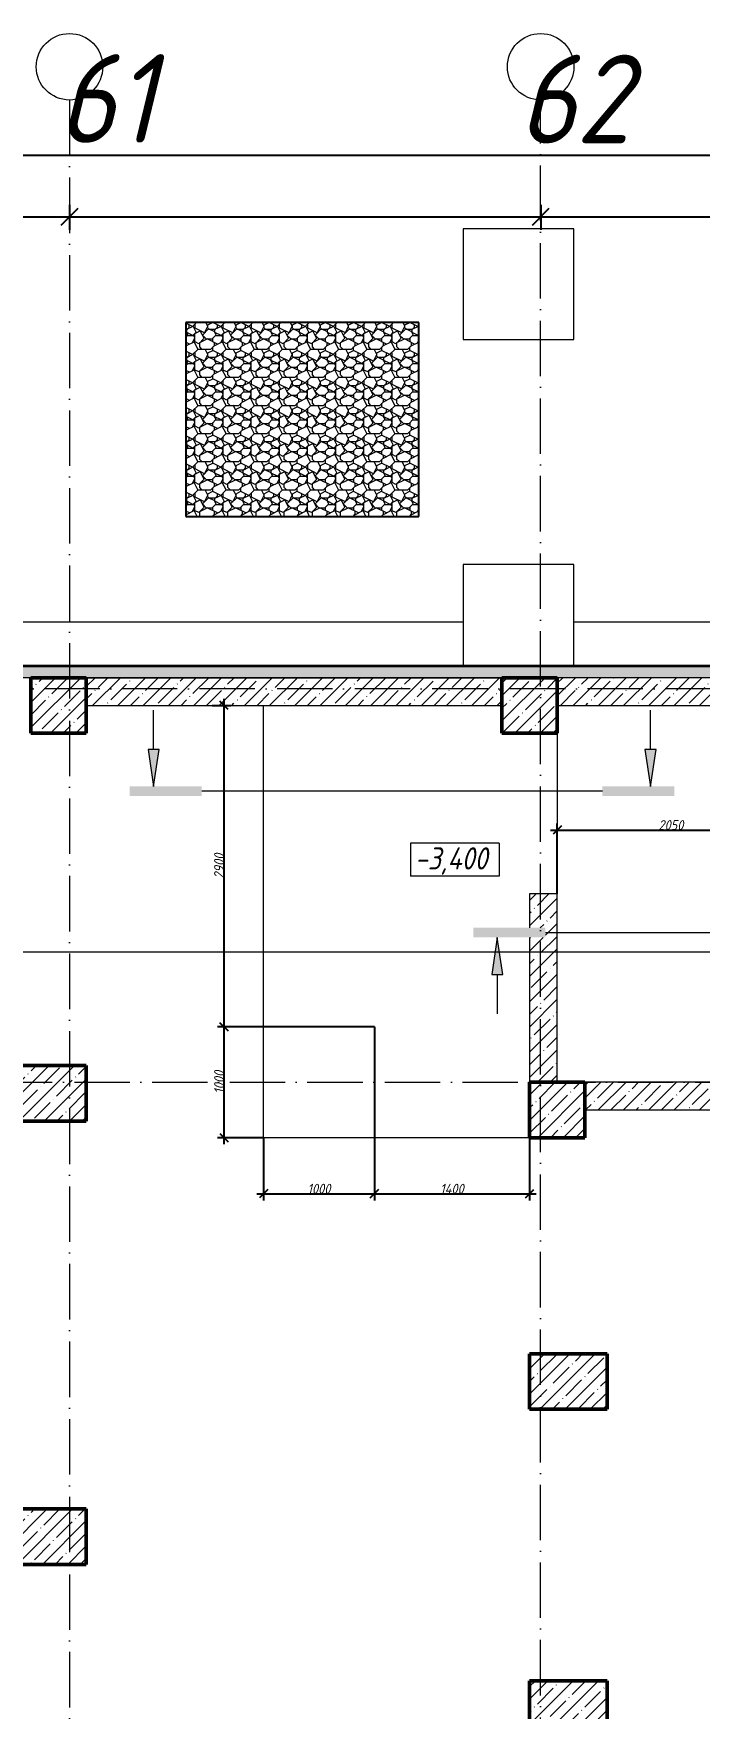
# Model space of a CAD drawing. Header units: millimetres. Extents: x -356862 to 418287, y 0 to 839748.
# Drawn here: x -261976 to -255968, y 535397 to 550509 of the extents above; entities that cross this region are included whole.
import ezdxf

# ---------------------------------------------------------------- set-up
doc = ezdxf.new("R2010")
doc.units = ezdxf.units.MM
doc.linetypes.add('50_200_ШТРИХ_1Т_ш5_п1_п1_', pattern=[700, 500, -100, 0, -100])
for name, color, linetype, lineweight in [('A-____-____-DIMS', 7, 'Continuous', 9), ('A-____-NOTE-TEXT', 7, 'Continuous', 9), ('A-____-NOTE-TEXT-1', 7, 'Continuous', 5), ('A-DETL-GENF-OTLN-2', 7, 'Continuous', 5), ('A-FLOR-____-MCUT', 7, 'Continuous', 25), ('A-FLOR-____-OTLN', 7, 'Continuous', 9), ('A-FLOR-____-PATT-1', 7, 'Continuous', 9), ('A-WALL-____-MCUT', 7, 'Continuous', 13), ('A-WALL-____-MCUT-1', 7, 'Continuous', 9), ('A-WALL-____-MCUT-3', 7, 'Continuous', 9), ('A-WALL-____-PATT-1', 7, 'Continuous', 9), ('A-WALL-FNSH-MCUT-1', 7, 'Continuous', 9), ('G-____-____-DIMS', 7, 'Continuous', 9), ('S-COLS-____-MCUT', 7, 'Continuous', 50), ('S-COLS-____-OTLN', 7, 'Continuous', 9), ('S-GRID-____-IDEN', 7, 'Continuous', 9), ('S-GRID-____-OTLN-1', 7, '50_200_ШТРИХ_1Т_ш5_п1_п1_', 9)]:
    doc.layers.add(name, color=color, linetype=linetype, lineweight=lineweight)
doc.layers.add('A-DETL-GENF-OTLN-3', color=9, linetype='Continuous', lineweight=9, true_color=0x808080)
doc.layers.add('G-____-____-SYMB-1', color=9, linetype='Continuous', lineweight=9, true_color=0x808080)
doc.styles.add('ISOCPEUR_I', font='isocpeui.ttf', dxfattribs={"width": 0.9, "height": 2.5})
doc.styles.add('ISOCPEUR_I_2', font='isocpeui.ttf', dxfattribs={"width": 0.85, "height": 2.3})
doc.styles.add('ISOCPEUR_I_7', font='isocpeui.ttf', dxfattribs={"width": 0.9, "height": 90})
doc.styles.add('ISOCPEUR_I_9', font='isocpeui.ttf', dxfattribs={"width": 0.9, "height": 250})
doc.dimstyles.new('ISO-1_8_0_9К_СРЕДНИЙ_Кладочные', dxfattribs={"dimscale": 304.8, "dimtxt": 89.638306, "dimasz": 0.246063, "dimexe": 0.19685, "dimexo": 0, "dimgap": 0, "dimtad": 1, "dimdec": 3, "dimrnd": 0.001, "dimdsep": 46, "dimtxsty": 'ISOCPEUR_I_7', "dimblk1": 'OBLIQUE', "dimblk2": 'OBLIQUE', "dimsah": 1, "dimcen": 0.09, "dimdle": 0.19685, "dimazin": 0, "dimtfac": 1, "dimtdec": 4, "dimtix": 1, "dimtmove": 2, "dimatfit": 3, "dimfxl": 1, "dimtvp": 1, "dimtolj": 1, "dimtzin": 0, "dimarcsym": 2})
doc.dimstyles.new('ISO-2_5_0_9К_БОЛЬШОЙ_ОСИ', dxfattribs={"dimscale": 304.8, "dimtxt": 248.995294, "dimasz": 0.492126, "dimexe": 0.393701, "dimexo": 0, "dimgap": 0, "dimtad": 1, "dimdec": 0, "dimzin": 0, "dimdsep": 46, "dimtxsty": 'ISOCPEUR_I', "dimblk1": 'OBLIQUE', "dimblk2": 'OBLIQUE', "dimsah": 1, "dimcen": 0.09, "dimdle": 0.393701, "dimazin": 0, "dimtfac": 1, "dimtdec": 4, "dimtix": 1, "dimtmove": 0, "dimatfit": 3, "dimfxl": 1, "dimtvp": 1, "dimtolj": 1, "dimtzin": 0, "dimarcsym": 2})
doc.dimstyles.new('ISO-2_5_0_9К_БОЛЬШОЙ_ОСИ_2', dxfattribs={"dimscale": 304.8, "dimtxt": 248.995294, "dimasz": 0.492126, "dimexe": 0.393701, "dimexo": 0, "dimgap": 0, "dimtad": 1, "dimdec": 0, "dimzin": 0, "dimdsep": 46, "dimtxsty": 'ISOCPEUR_I_9', "dimblk1": 'OBLIQUE', "dimblk2": 'OBLIQUE', "dimsah": 1, "dimcen": 0.09, "dimdle": 0.393701, "dimazin": 0, "dimtfac": 1, "dimtdec": 4, "dimtix": 1, "dimtmove": 2, "dimatfit": 3, "dimfxl": 1, "dimtvp": 1, "dimtolj": 1, "dimtzin": 0, "dimarcsym": 2})
pattern_1 = [(45, (-350751.34, 459015.94), (-114.04925, 114.04925), []), (45, (-350637.3, 459015.94), (-114.04925, 114.04925), [201.612, -40.322, 3.353, -36.97])]

# ---------------------------------------------------------------- blocks, each defined once
blk = doc.blocks.new('BSC_Колонна _Прямоугольная - 500х500-V32-АР1_Кладочный план подвала в осях 1-64_Ю-ЯЯ')
at = {"layer": 'S-COLS-____-OTLN'}
h = blk.add_hatch(dxfattribs=at)
h.set_pattern_fill('FP_39', color=256, style=0, pattern_type=2)
h.set_pattern_definition([(45, (-89000, -85431.04), (-114.04925, 114.04925), []), (45, (-88885.95, -85431.04), (-114.04925, 114.04925), [201.613, -40.323, 3.353, -36.97])])
h.paths.add_polyline_path([(-250, -250), (250, -250), (250, 250), (-250, 250)], flags=0)
at = {"layer": 'S-COLS-____-MCUT'}
for p, q in [((250, 250), (-250, 250)), ((-250, 250), (-250, -250)), ((250, -250), (250, 250)), ((-250, -250), (250, -250))]:
    blk.add_line(p, q, dxfattribs=at)
blk = doc.blocks.new('BSC_Колонна _Прямоугольная - 500х700-V111-АР1_Кладочный план подвала в осях 1-64_Ю-ЯЯ')
at = {"layer": 'S-COLS-____-OTLN'}
h = blk.add_hatch(dxfattribs=at)
h.set_pattern_fill('FP_127', color=256, style=0, pattern_type=2)
h.set_pattern_definition([(315, (-79331.04, 93600), (114.04925, 114.04925), []), (315, (-79331.04, 93485.95), (114.04925, 114.04925), [201.613, -40.323, 3.353, -36.97])])
h.paths.add_polyline_path([(-250, 350), (-250, -350), (250, -350), (250, 350)], flags=0)
at = {"layer": 'S-COLS-____-MCUT'}
for p, q in [((250, 350), (-250, 350)), ((-250, 350), (-250, -350)), ((250, -350), (250, 350)), ((-250, -350), (250, -350))]:
    blk.add_line(p, q, dxfattribs=at)
blk = doc.blocks.new('BSC_Колонна _Прямоугольная - 500х500-V113-АР1_Кладочный план подвала в осях 1-64_Ю-ЯЯ')
at = {"layer": 'S-COLS-____-OTLN'}
h = blk.add_hatch(dxfattribs=at)
h.set_pattern_fill('FP_129', color=256, style=0, pattern_type=2)
h.set_pattern_definition([(135, (85431.04, -93250), (-114.04925, -114.04925), []), (135, (85431.04, -93135.95), (-114.04925, -114.04925), [201.613, -40.323, 3.353, -36.97])])
h.paths.add_polyline_path([(250, 250), (-250, 250), (-250, -250), (250, -250)], flags=0)
at = {"layer": 'S-COLS-____-MCUT'}
for p, q in [((250, 250), (-250, 250)), ((-250, 250), (-250, -250)), ((250, -250), (250, 250)), ((-250, -250), (250, -250))]:
    blk.add_line(p, q, dxfattribs=at)
blk = doc.blocks.new('BSC_Колонна _Прямоугольная - 500х700-V150-АР1_Кладочный план подвала в осях 1-64_Ю-ЯЯ')
at = {"layer": 'S-COLS-____-OTLN'}
h = blk.add_hatch(dxfattribs=at)
h.set_pattern_fill('FP_167', color=256, style=0, pattern_type=2)
h.set_pattern_definition([(315, (-77931.04, 88900), (114.04925, 114.04925), []), (315, (-77931.04, 88785.95), (114.04925, 114.04925), [201.613, -40.323, 3.353, -36.97])])
h.paths.add_polyline_path([(-250, 350), (-250, -350), (250, -350), (250, 350)], flags=0)
at = {"layer": 'S-COLS-____-MCUT'}
for p, q in [((250, 350), (-250, 350)), ((-250, 350), (-250, -350)), ((250, -350), (250, 350)), ((-250, -350), (250, -350))]:
    blk.add_line(p, q, dxfattribs=at)
blk = doc.blocks.new('BSC_Колонна _Прямоугольная - 500х700-V153-АР1_Кладочный план подвала в осях 1-64_Ю-ЯЯ')
at = {"layer": 'S-COLS-____-OTLN'}
h = blk.add_hatch(dxfattribs=at)
h.set_pattern_fill('FP_170', color=256, style=0, pattern_type=2)
h.set_pattern_definition([(315, (-81931.04, 88900), (114.04925, 114.04925), []), (315, (-81931.04, 88785.95), (114.04925, 114.04925), [201.613, -40.323, 3.353, -36.97])])
h.paths.add_polyline_path([(-250, 350), (-250, -350), (250, -350), (250, 350)], flags=0)
at = {"layer": 'S-COLS-____-MCUT'}
for p, q in [((250, 350), (-250, 350)), ((-250, 350), (-250, -350)), ((250, -350), (250, 350)), ((-250, -350), (250, -350))]:
    blk.add_line(p, q, dxfattribs=at)
blk = doc.blocks.new('BSC_Колонна _Прямоугольная - 500х700-V170-АР1_Кладочный план подвала в осях 1-64_Ю-ЯЯ')
at = {"layer": 'S-COLS-____-OTLN'}
h = blk.add_hatch(dxfattribs=at)
h.set_pattern_fill('FP_189', color=256, style=0, pattern_type=2)
h.set_pattern_definition([(315, (-76381.04, 93600), (114.04925, 114.04925), []), (315, (-76381.04, 93485.95), (114.04925, 114.04925), [201.613, -40.323, 3.353, -36.97])])
h.paths.add_polyline_path([(-250, 350), (-250, -350), (250, -350), (250, 350)], flags=0)
at = {"layer": 'S-COLS-____-MCUT'}
for p, q in [((250, 350), (-250, 350)), ((-250, 350), (-250, -350)), ((250, -350), (250, 350)), ((-250, -350), (250, -350))]:
    blk.add_line(p, q, dxfattribs=at)
blk = doc.blocks.new('BSC_Колонна _Прямоугольная - 500х500-V174-АР1_Кладочный план подвала в осях 1-64_Ю-ЯЯ')
at = {"layer": 'S-COLS-____-OTLN'}
h = blk.add_hatch(dxfattribs=at)
h.set_pattern_fill('FP_193', color=256, style=0, pattern_type=2)
h.set_pattern_definition([(135, (81781.04, -93500), (-114.04925, -114.04925), []), (135, (81781.04, -93385.95), (-114.04925, -114.04925), [201.613, -40.323, 3.353, -36.97])])
h.paths.add_polyline_path([(250, 250), (-250, 250), (-250, -250), (250, -250)], flags=0)
at = {"layer": 'S-COLS-____-MCUT'}
for p, q in [((250, 250), (-250, 250)), ((-250, 250), (-250, -250)), ((250, -250), (250, 250)), ((-250, -250), (250, -250))]:
    blk.add_line(p, q, dxfattribs=at)
blk = doc.blocks.new('DET_L_Имитация разреза_ISO2-5 - Низ-27490008-АР1_Кладочный план подвала в осях 1-64_Ю-ЯЯ')
at = {"layer": 'A-DETL-GENF-OTLN-3'}
blk.add_line((143, 0), (3757, 0), dxfattribs=at)
blk = doc.blocks.new('DET_L_Имитация разреза_ISO2-5 - Верх-28995614-АР1_Кладочный план подвала в осях 1-64_Ю-ЯЯ')
at = {"layer": 'A-DETL-GENF-OTLN-3'}
blk.add_line((143, 0), (8257, 0), dxfattribs=at)
blk = doc.blocks.new('Ось сетки - Круг_Ø6_00__ISO-2_5_0_9K_-25732049-АР1_Кладочный план подвала в осях 1-64_Ю-ЯЯ')
at = {"layer": 'S-GRID-____-IDEN'}
blk.add_circle((0, 0), 3, dxfattribs=at)
blk = doc.blocks.new('_Oblique')
at = {"color": 0, "linetype": 'ByBlock', "lineweight": -2}
blk.add_line((-0.5, -0.5), (0.5, 0.5), dxfattribs=at)
blk = doc.blocks.new('*D8364')
at = {"layer": 'A-____-____-DIMS', "color": 0, "lineweight": -2, "transparency": 16777216}
for p, q in [((-267601, 548962), (-267601, 548736)), ((-261651, 548962), (-261651, 548736)), ((-267721, 548856), (-261531, 548856))]:
    blk.add_line(p, q, dxfattribs=at)
at = {"layer": 'Defpoints', "color": 0, "transparency": 16777216}
for p in [(-267601, 548962), (-261651, 548962), (-261651, 548856)]:
    blk.add_point(p, dxfattribs=at)
at = {"layer": 'A-____-____-DIMS', "color": 0, "lineweight": -2, "transparency": 16777216, "xscale": 150, "yscale": 150, "zscale": 150, "rotation": 180}
blk.add_blockref('_Oblique', (-267601, 548856), dxfattribs=at)
at = {"layer": 'A-____-____-DIMS', "color": 0, "lineweight": -2, "transparency": 16777216, "xscale": 150, "yscale": 150, "zscale": 150}
blk.add_blockref('_Oblique', (-261651, 548856), dxfattribs=at)
at = {"layer": 'A-____-____-DIMS', "color": 0, "transparency": 16777216, "insert": (-264626, 548858), "char_height": 2.5, "width": 758.48, "attachment_point": 5, "style": 'ISOCPEUR_I'}
blk.add_mtext('\\A1;5950', dxfattribs=at)
blk = doc.blocks.new('*D8365')
at = {"layer": 'A-____-____-DIMS', "color": 0, "lineweight": -2, "transparency": 16777216}
for p, q in [((-261651, 548962), (-261651, 548736)), ((-257401, 548962), (-257401, 548736)), ((-261771, 548856), (-257281, 548856))]:
    blk.add_line(p, q, dxfattribs=at)
at = {"layer": 'Defpoints', "color": 0, "transparency": 16777216}
for p in [(-261651, 548962), (-257401, 548962), (-257401, 548856)]:
    blk.add_point(p, dxfattribs=at)
at = {"layer": 'A-____-____-DIMS', "color": 0, "lineweight": -2, "transparency": 16777216, "xscale": 150, "yscale": 150, "zscale": 150, "rotation": 180}
blk.add_blockref('_Oblique', (-261651, 548856), dxfattribs=at)
at = {"layer": 'A-____-____-DIMS', "color": 0, "lineweight": -2, "transparency": 16777216, "xscale": 150, "yscale": 150, "zscale": 150}
blk.add_blockref('_Oblique', (-257401, 548856), dxfattribs=at)
at = {"layer": 'A-____-____-DIMS', "color": 0, "transparency": 16777216, "insert": (-259526, 548858), "char_height": 2.5, "width": 781.46, "attachment_point": 5, "style": 'ISOCPEUR_I'}
blk.add_mtext('\\A1;4250', dxfattribs=at)
blk = doc.blocks.new('*D8366')
at = {"layer": 'A-____-____-DIMS', "color": 0, "lineweight": -2, "transparency": 16777216}
for p, q in [((-257401, 548962), (-257401, 548736)), ((-253251, 548962), (-253251, 548736)), ((-257521, 548856), (-253131, 548856))]:
    blk.add_line(p, q, dxfattribs=at)
at = {"layer": 'Defpoints', "color": 0, "transparency": 16777216}
for p in [(-257401, 548962), (-253251, 548962), (-253251, 548856)]:
    blk.add_point(p, dxfattribs=at)
at = {"layer": 'A-____-____-DIMS', "color": 0, "lineweight": -2, "transparency": 16777216, "xscale": 150, "yscale": 150, "zscale": 150, "rotation": 180}
blk.add_blockref('_Oblique', (-257401, 548856), dxfattribs=at)
at = {"layer": 'A-____-____-DIMS', "color": 0, "lineweight": -2, "transparency": 16777216, "xscale": 150, "yscale": 150, "zscale": 150}
blk.add_blockref('_Oblique', (-253251, 548856), dxfattribs=at)
at = {"layer": 'A-____-____-DIMS', "color": 0, "transparency": 16777216, "insert": (-255326, 548858), "char_height": 2.5, "width": 724, "attachment_point": 5, "style": 'ISOCPEUR_I'}
blk.add_mtext('\\A1;4150', dxfattribs=at)
blk = doc.blocks.new('*D8368')
at = {"layer": 'A-____-____-DIMS', "color": 0, "lineweight": -2, "transparency": 16777216}
for p, q in [((-353101, 549515), (-353101, 549289)), ((-249601, 549515), (-249601, 549289)), ((-353221, 549409), (-301868, 549409)), ((-249481, 549409), (-300989, 549409))]:
    blk.add_line(p, q, dxfattribs=at)
at = {"layer": 'Defpoints', "color": 0, "transparency": 16777216}
for p in [(-353101, 549515), (-249601, 549515), (-249601, 549409)]:
    blk.add_point(p, dxfattribs=at)
at = {"layer": 'A-____-____-DIMS', "color": 0, "lineweight": -2, "transparency": 16777216, "xscale": 150, "yscale": 150, "zscale": 150, "rotation": 180}
blk.add_blockref('_Oblique', (-353101, 549409), dxfattribs=at)
at = {"layer": 'A-____-____-DIMS', "color": 0, "lineweight": -2, "transparency": 16777216, "xscale": 150, "yscale": 150, "zscale": 150}
blk.add_blockref('_Oblique', (-249601, 549409), dxfattribs=at)
at = {"layer": 'A-____-____-DIMS', "color": 0, "transparency": 16777216, "insert": (-301969, 549735), "char_height": 250, "width": 1080.26, "attachment_point": 1, "line_spacing_factor": 1.149209, "style": 'ISOCPEUR_I_9'}
blk.add_mtext('\\A1;103500', dxfattribs=at)
blk = doc.blocks.new('Высотные отметки - 9_5х3_5_h_-17668430-АР1_Кладочный план подвала в осях 1-64_Ю-ЯЯ')
at = {"layer": 'G-____-____-DIMS'}
for p, q in [((-4, 3), (-4, 0)), ((4, 3), (-4, 3)), ((4, 3), (4, 0)), ((4, 0), (-4, 0))]:
    blk.add_line(p, q, dxfattribs=at)
blk = doc.blocks.new('*D8403')
at = {"layer": 'A-____-____-DIMS', "color": 0, "lineweight": -2, "transparency": 16777216}
for p, q in [((-258901, 541547), (-260317, 541547)), ((-260257, 540487), (-260257, 541607)), ((-259901, 540547), (-260317, 540547))]:
    blk.add_line(p, q, dxfattribs=at)
at = {"layer": 'Defpoints', "color": 0, "transparency": 16777216}
for p in [(-260257, 541547), (-258901, 541547), (-259901, 540547)]:
    blk.add_point(p, dxfattribs=at)
at = {"layer": 'A-____-____-DIMS', "color": 0, "lineweight": -2, "transparency": 16777216, "xscale": 75, "yscale": 75, "zscale": 75}
for p, rotation in [((-260257, 541547), 90), ((-260257, 540547), 270)]:
    blk.add_blockref('_Oblique', p, dxfattribs=dict(at, rotation=rotation))
at = {"layer": 'A-____-____-DIMS', "color": 0, "transparency": 16777216, "insert": (-260302, 541047), "char_height": 90, "width": 504.73, "attachment_point": 5, "rotation": 90, "style": 'ISOCPEUR_I_7'}
blk.add_mtext('\\A1;1000', dxfattribs=at)
blk = doc.blocks.new('*D8404')
at = {"layer": 'A-____-____-DIMS', "color": 0, "lineweight": -2, "transparency": 16777216}
for p, q in [((-260257, 541487), (-260257, 544507)), ((-260364, 544447), (-260197, 544447)), ((-258901, 541547), (-260317, 541547))]:
    blk.add_line(p, q, dxfattribs=at)
at = {"layer": 'Defpoints', "color": 0, "transparency": 16777216}
for p in [(-260364, 544447), (-260257, 544447), (-258901, 541547)]:
    blk.add_point(p, dxfattribs=at)
at = {"layer": 'A-____-____-DIMS', "color": 0, "lineweight": -2, "transparency": 16777216, "xscale": 75, "yscale": 75, "zscale": 75}
for p, rotation in [((-260257, 544447), 90), ((-260257, 541547), 270)]:
    blk.add_blockref('_Oblique', p, dxfattribs=dict(at, rotation=rotation))
at = {"layer": 'A-____-____-DIMS', "color": 0, "transparency": 16777216, "insert": (-260302, 542997), "char_height": 90, "width": 546.1, "attachment_point": 5, "rotation": 90, "style": 'ISOCPEUR_I_7'}
blk.add_mtext('\\A1;2900', dxfattribs=at)
blk = doc.blocks.new('*D8405')
at = {"layer": 'A-____-____-DIMS', "color": 0, "lineweight": -2, "transparency": 16777216}
for p, q in [((-258901, 541547), (-258901, 539981)), ((-259901, 540547), (-259901, 539981)), ((-259961, 540041), (-258841, 540041))]:
    blk.add_line(p, q, dxfattribs=at)
at = {"layer": 'Defpoints', "color": 0, "transparency": 16777216}
for p in [(-258901, 541547), (-259901, 540547), (-258901, 540041)]:
    blk.add_point(p, dxfattribs=at)
at = {"layer": 'A-____-____-DIMS', "color": 0, "lineweight": -2, "transparency": 16777216, "xscale": 75, "yscale": 75, "zscale": 75, "rotation": 180}
blk.add_blockref('_Oblique', (-259901, 540041), dxfattribs=at)
at = {"layer": 'A-____-____-DIMS', "color": 0, "lineweight": -2, "transparency": 16777216, "xscale": 75, "yscale": 75, "zscale": 75}
blk.add_blockref('_Oblique', (-258901, 540041), dxfattribs=at)
at = {"layer": 'A-____-____-DIMS', "color": 0, "transparency": 16777216, "insert": (-259401, 540086), "char_height": 90, "width": 504.73, "attachment_point": 5, "style": 'ISOCPEUR_I_7'}
blk.add_mtext('\\A1;1000', dxfattribs=at)
blk = doc.blocks.new('*D8406')
at = {"layer": 'A-____-____-DIMS', "color": 0, "lineweight": -2, "transparency": 16777216}
for p, q in [((-258901, 541547), (-258901, 539981)), ((-257501, 541047), (-257501, 539981)), ((-258961, 540041), (-257441, 540041))]:
    blk.add_line(p, q, dxfattribs=at)
at = {"layer": 'Defpoints', "color": 0, "transparency": 16777216}
for p in [(-258901, 541547), (-257501, 541047), (-257501, 540041)]:
    blk.add_point(p, dxfattribs=at)
at = {"layer": 'A-____-____-DIMS', "color": 0, "lineweight": -2, "transparency": 16777216, "xscale": 75, "yscale": 75, "zscale": 75, "rotation": 180}
blk.add_blockref('_Oblique', (-258901, 540041), dxfattribs=at)
at = {"layer": 'A-____-____-DIMS', "color": 0, "lineweight": -2, "transparency": 16777216, "xscale": 75, "yscale": 75, "zscale": 75}
blk.add_blockref('_Oblique', (-257501, 540041), dxfattribs=at)
at = {"layer": 'A-____-____-DIMS', "color": 0, "transparency": 16777216, "insert": (-258201, 540086), "char_height": 90, "width": 521.28, "attachment_point": 5, "style": 'ISOCPEUR_I_7'}
blk.add_mtext('\\A1;1400', dxfattribs=at)
blk = doc.blocks.new('*D8336')
at = {"layer": 'A-____-____-DIMS', "color": 0, "lineweight": -2, "transparency": 16777216}
for p, q in [((-257311, 543322), (-255141, 543322)), ((-257251, 542747), (-257251, 543382)), ((-255201, 543167), (-255201, 543382))]:
    blk.add_line(p, q, dxfattribs=at)
at = {"layer": 'Defpoints', "color": 0, "transparency": 16777216}
for p in [(-255201, 543322), (-255201, 543167), (-257251, 542747)]:
    blk.add_point(p, dxfattribs=at)
at = {"layer": 'A-____-____-DIMS', "color": 0, "lineweight": -2, "transparency": 16777216, "xscale": 75, "yscale": 75, "zscale": 75, "rotation": 180}
blk.add_blockref('_Oblique', (-257251, 543322), dxfattribs=at)
at = {"layer": 'A-____-____-DIMS', "color": 0, "lineweight": -2, "transparency": 16777216, "xscale": 75, "yscale": 75, "zscale": 75}
blk.add_blockref('_Oblique', (-255201, 543322), dxfattribs=at)
at = {"layer": 'A-____-____-DIMS', "color": 0, "transparency": 16777216, "insert": (-256226, 543367), "char_height": 90, "width": 546.1, "attachment_point": 5, "style": 'ISOCPEUR_I_7'}
blk.add_mtext('\\A1;2050', dxfattribs=at)

msp = doc.modelspace()

# ---------------------------------------------------------------- hatches: boundary and pattern name
at = {"layer": 'A-____-NOTE-TEXT-1'}
for points in [[(-260892.4015, 543715.3512), (-260842.4015, 544048.9927), (-260942.4015, 544048.9927)], [(-256410.285, 543715.3512), (-256360.285, 544048.9927), (-256460.285, 544048.9927)], [(-260942.4015, 543628.6147), (-260458.2496, 543628.6147), (-260458.2496, 543715.3512), (-261108.2496, 543715.3512), (-261108.2496, 543628.6147)], [(-256460.285, 543628.6147), (-256194.4369, 543628.6147), (-256194.4369, 543715.3512), (-256844.4369, 543715.3512), (-256844.4369, 543628.6147)], [(-257742.4015, 542353.6147), (-257358.2496, 542353.6147), (-257358.2496, 542440.3512), (-258008.2496, 542440.3512), (-258008.2496, 542353.6147), (-257792.4015, 542353.6147)], [(-257842.4015, 542019.9733), (-257742.4015, 542019.9733), (-257792.4015, 542353.6147)]]:
    msp.add_hatch(color=256, dxfattribs=at).paths.add_polyline_path(points, flags=0)
at = {"layer": 'A-FLOR-____-PATT-1'}
h = msp.add_hatch(dxfattribs=at)
h.set_pattern_fill('FP_203', color=256, style=0, pattern_type=2)
h.set_pattern_definition([(45, (-350547.37, 459015.94), (0, 253.99983), [46.711, -312.499]), (135, (-350626.64, 459015.94), (-3e-14, -253.99983), [28.027, -331.183]), (0, (-350661.68, 459015.94), (0, 254), [114.312, -139.688]), (26.565, (-350573.4, 459234.7), (254.00033, 0.00022), [48.224, -519.738]), (153.435, (-350511.77, 459170.25), (254.00033, -0.00022), [61.548, -506.414]), (0, (-350563.82, 459196.27), (0, 254), [58.781, -195.219]), (0, (-350587.74, 459107.5), (0, 254), [52.848, -201.152]), (153.435, (-350486.28, 459061.15), (254.00033, -0.00022), [103.62, -464.341]), (90, (-350573.4, 459205.86), (254, -2e-14), [28.836, -225.164]), (63.435, (-350603.09, 459161.5), (0.00022, 254.00033), [66.377, -501.584]), (90, (-350688.84, 459204.37), (254, -2e-14), [38.409, -215.591]), (26.565, (-350689.89, 459156.76), (254.00033, 0.00022), [53.826, -514.135]), (45, (-350656, 459064.2), (0, 253.99983), [68.413, -290.797]), (153.435, (-350603.09, 459161.5), (254.00033, -0.00022), [95.868, -472.093]), (90, (-350689.9, 459081.15), (254, -2e-14), [75.608, -178.392]), (153.435, (-350656, 459064.2), (254.00033, -0.00022), [37.895, -530.066]), (116.565, (-350607.62, 459112.58), (0.00022, -254.00033), [76.308, -491.653]), (135, (-350587.74, 459107.49), (-3e-14, -253.99983), [49.047, -310.163]), (26.565, (-350646.46, 459073.74), (254.00033, 0.00022), [75.46, -492.501]), (90, (-350646.46, 459035.76), (254, -2e-14), [37.984, -216.016]), (45, (-350622.42, 459142.17), (0, 253.99983), [78.631, -280.58]), (135, (-350563.82, 459196.27), (-3e-14, -253.99983), [13.561, -345.65]), (116.565, (-350573.4, 459220.87), (0.00022, -254.00033), [54.863, -513.099]), (116.565, (-350424.7, 459167.95), (0.00022, -254.00033), [61.259, -506.703]), (45, (-350505.03, 459196.27), (0, 253.99983), [25.711, -333.5]), (26.565, (-350509.92, 459193.83), (254.00033, 0.00022), [64.649, -503.313]), (63.435, (-350456.94, 459075.82), (0.00022, 254.00033), [47.056, -520.905]), (0, (-350503.77, 459138.6), (0, 254), [57.527, -196.473]), (45, (-350454.04, 459138.61), (0, 253.99983), [41.488, -317.722]), (45, (-350534.89, 459107.49), (0, 253.99983), [51.382, -307.828]), (90, (-350527.77, 459081.9), (254, -2e-14), [32.71, -221.29]), (90, (-350514.34, 459048.97), (254, -2e-14), [26.206, -227.794]), (153.435, (-350454.04, 459138.61), (254.00033, -0.00022), [62.479, -505.483]), (116.565, (-350498.56, 459143.82), (0.00022, -254.00033), [29.543, -538.418]), (90, (-350509.92, 459166.55), (254, -2e-14), [27.275, -226.725]), (116.565, (-350435.89, 459117.91), (0.00022, -254.00033), [23.143, -544.818]), (26.565, (-350518.03, 459299.27), (254.00033, 0.00022), [83.428, -484.533]), (45, (-350457.66, 459219.96), (0, 253.99983), [70.688, -288.522]), (153.435, (-350457.66, 459219.96), (254.00033, -0.00022), [81.18, -486.781]), (90, (-350528.75, 459255.5), (254, -2e-14), [33.055, -220.945]), (90, (-350486.85, 459214.45), (254, -2e-14), [20.102, -233.898]), (116.565, (-350409.29, 459268.33), (0.00022, -254.00033), [76.308, -491.653])])
h.paths.add_polyline_path([(-260601.3432, 546151.983), (-258501.3432, 546151.983), (-258501.3432, 547901.983), (-260601.3432, 547901.983)], flags=0)
at = {"layer": 'A-WALL-____-PATT-1'}
h = msp.add_hatch(dxfattribs=at)
h.set_pattern_fill('FP_54', color=256, style=0, pattern_type=2)
h.set_pattern_definition([(0, (-350751.34, 459015.94), (120.967, 69.841), [80.645, -161.29]), (120, (-350751.34, 459015.94), (-120.96808, 69.84086), [80.645, -161.29]), (60, (-350751.34, 459015.94), (-8e-05, 139.68186), [0, -161.29, 80.645, 0])])
h.paths.add_polyline_path([(-249499.3432, 544698.983), (-249499.3432, 544798.983), (-324701.3432, 544798.983), (-324701.3432, 544698.983), (-249501.3432, 544698.983)], flags=0)
h.paths.add_polyline_path([(-326301.3432, 544698.983), (-326301.3432, 544798.983), (-353203.3432, 544798.983), (-353203.3432, 544698.983), (-329555.828, 544698.983)], flags=0)
h = msp.add_hatch(dxfattribs=at)
h.set_pattern_fill('FP_1', color=256, style=0, pattern_type=2)
h.set_pattern_definition(pattern_1)
h.paths.add_polyline_path([(-257751.3432, 544446.983), (-257751.3432, 544696.983), (-261501.3432, 544696.983), (-261501.3432, 544446.983), (-258857.1541, 544446.983)], flags=0)
h = msp.add_hatch(dxfattribs=at)
h.set_pattern_fill('FP_1', color=256, style=0, pattern_type=2)
h.set_pattern_definition(pattern_1)
h.paths.add_polyline_path([(-257251.3432, 544446.983), (-249751.3432, 544446.983), (-249751.3432, 544696.983), (-257251.3432, 544696.983)], flags=0)
h = msp.add_hatch(dxfattribs=at)
h.set_pattern_fill('FP_1', color=256, style=0, pattern_type=2)
h.set_pattern_definition(pattern_1)
h.paths.add_polyline_path([(-257358.2496, 541046.983), (-257251.3432, 541046.983), (-257251.3432, 542746.983), (-257501.3432, 542746.983), (-257501.3432, 542440.3512), (-257358.2496, 542440.3512), (-257358.2496, 542353.6147), (-257501.3432, 542353.6147), (-257501.3432, 541046.983)], flags=0)
h = msp.add_hatch(dxfattribs=at)
h.set_pattern_fill('FP_1', color=256, style=0, pattern_type=2)
h.set_pattern_definition(pattern_1)
h.paths.add_polyline_path([(-250001.3432, 540796.983), (-250001.3432, 541046.983), (-257001.3432, 541046.983), (-257001.3432, 540796.983), (-251280.0087, 540796.983)], flags=0)

# ---------------------------------------------------------------- linework, layer by layer
at = {"layer": 'A-____-NOTE-TEXT'}
for p, q in [((-260892.4015, 544048.9927), (-260892.4015, 544405.2427)), ((-256410.285, 544048.9927), (-256410.285, 544405.2427)), ((-260842.4015, 544048.9927), (-260942.4015, 544048.9927)), ((-260942.4015, 544048.9927), (-260892.4015, 543715.3512)), ((-260892.4015, 543715.3512), (-260842.4015, 544048.9927)), ((-256460.285, 544048.9927), (-256410.285, 543715.3512)), ((-256360.285, 544048.9927), (-256460.285, 544048.9927)), ((-256410.285, 543715.3512), (-256360.285, 544048.9927)), ((-257792.4015, 542353.6147), (-257842.4015, 542019.9733)), ((-257742.4015, 542019.9733), (-257792.4015, 542353.6147)), ((-257842.4015, 542019.9733), (-257742.4015, 542019.9733)), ((-257792.4015, 542019.9733), (-257792.4015, 541663.7233))]:
    msp.add_line(p, q, dxfattribs=at)
at = {"layer": 'A-FLOR-____-MCUT'}
for p, q in [((-258501.3432, 547901.983), (-260601.3432, 547901.983)), ((-260601.3432, 547901.983), (-260601.3432, 546151.983)), ((-258501.3432, 546151.983), (-258501.3432, 547901.983)), ((-260601.3432, 546151.983), (-258501.3432, 546151.983))]:
    msp.add_line(p, q, dxfattribs=at)
at = {"layer": 'A-FLOR-____-OTLN'}
for p, q in [((-257101.3432, 548746.983), (-258101.3432, 548746.983)), ((-258101.3432, 548746.983), (-258101.3432, 547746.983)), ((-257101.3432, 547746.983), (-257101.3432, 548746.983)), ((-258101.3432, 547746.983), (-257101.3432, 547746.983)), ((-257101.3432, 545716.983), (-258101.3432, 545716.983)), ((-258101.3432, 545716.983), (-258101.3432, 544806.983)), ((-257101.3432, 544806.983), (-257101.3432, 545716.983)), ((-258101.3432, 545196.983), (-263251.3432, 545196.983)), ((-251951.3432, 545196.983), (-257101.3432, 545196.983)), ((-259901.3432, 540546.983), (-259901.3432, 544446.983)), ((-257251.3432, 544196.983), (-257251.3432, 542746.983)), ((-257251.3432, 544196.983), (-257251.3432, 542746.983)), ((-257501.3432, 540546.983), (-259901.3432, 540546.983))]:
    msp.add_line(p, q, dxfattribs=at)
at = {"layer": 'A-WALL-____-MCUT'}
for p, q in [((-249391.3432, 544806.983), (-324701.3432, 544806.983)), ((-324701.3432, 544798.983), (-249399.3432, 544798.983))]:
    msp.add_line(p, q, dxfattribs=at)
at = {"layer": 'A-WALL-____-MCUT-1'}
for p, q in [((-257751.3432, 544696.983), (-261501.3432, 544696.983)), ((-249501.3432, 544696.983), (-257251.3432, 544696.983)), ((-261501.3432, 544446.983), (-257751.3432, 544446.983)), ((-257251.3432, 544446.983), (-249751.3432, 544446.983)), ((-257501.3432, 542746.983), (-257501.3432, 542440.3512)), ((-257251.3432, 542746.983), (-257501.3432, 542746.983)), ((-257251.3432, 541046.983), (-257251.3432, 542746.983)), ((-257501.3432, 542353.6147), (-257501.3432, 541046.983)), ((-251431.3432, 541046.983), (-257001.3432, 541046.983)), ((-257001.3432, 540796.983), (-250001.3432, 540796.983))]:
    msp.add_line(p, q, dxfattribs=at)
at = {"layer": 'A-WALL-____-MCUT-3'}
msp.add_line((-324701.3432, 544698.983), (-249499.3432, 544698.983), dxfattribs=at)
at = {"layer": 'A-WALL-FNSH-MCUT-1'}
msp.add_line((-261501.3432, 544696.983), (-257751.3432, 544696.983), dxfattribs=at)
at = {"layer": 'G-____-____-SYMB-1'}
msp.add_line((-355613.4461, 542224.9935), (-246620.9926, 542224.9935), dxfattribs=at)
at = {"layer": 'S-GRID-____-OTLN-1'}
for p, q in [((-261651.3432, 549908.7924), (-261651.3432, 499110.3507)), ((-257401.3432, 499110.3507), (-257401.3432, 549908.7924)), ((-246676.9366, 544596.983), (-355420.1134, 544596.983)), ((-355420.1134, 541046.983), (-246676.9366, 541046.983))]:
    msp.add_line(p, q, dxfattribs=at)

# ---------------------------------------------------------------- block references
at = {"layer": 'A-DETL-GENF-OTLN-2', "rotation": 180}
msp.add_blockref('DET_L_Имитация разреза_ISO2-5 - Низ-27490008-АР1_Кладочный план подвала в осях 1-64_Ю-ЯЯ', (-256701.3432, 543671.983), dxfattribs=at)
at = {"layer": 'A-DETL-GENF-OTLN-2'}
msp.add_blockref('DET_L_Имитация разреза_ISO2-5 - Верх-28995614-АР1_Кладочный план подвала в осях 1-64_Ю-ЯЯ', (-257501.3432, 542396.983), dxfattribs=at)
at = {"layer": 'G-____-____-DIMS', "xscale": 99.99999999999993, "yscale": 99.99999999999993, "zscale": 99.99999999999993}
msp.add_blockref('Высотные отметки - 9_5х3_5_h_-17668430-АР1_Кладочный план подвала в осях 1-64_Ю-ЯЯ', (-258174.4246, 542904.9123), dxfattribs=at)
at = {"layer": 'S-COLS-____-OTLN'}
msp.add_blockref('BSC_Колонна _Прямоугольная - 500х500-V32-АР1_Кладочный план подвала в осях 1-64_Ю-ЯЯ', (-261751.3432, 544446.983), dxfattribs=at)
for name, p, rotation in [('BSC_Колонна _Прямоугольная - 500х500-V113-АР1_Кладочный план подвала в осях 1-64_Ю-ЯЯ', (-257501.3432, 544446.983), 269.9999999999997), ('BSC_Колонна _Прямоугольная - 500х700-V153-АР1_Кладочный план подвала в осях 1-64_Ю-ЯЯ', (-261851.3432, 540946.983), 89.9999999999999), ('BSC_Колонна _Прямоугольная - 500х500-V174-АР1_Кладочный план подвала в осях 1-64_Ю-ЯЯ', (-257251.3432, 540796.983), 269.9999999999997), ('BSC_Колонна _Прямоугольная - 500х700-V111-АР1_Кладочный план подвала в осях 1-64_Ю-ЯЯ', (-257151.3432, 538346.983), 89.9999999999999), ('BSC_Колонна _Прямоугольная - 500х700-V150-АР1_Кладочный план подвала в осях 1-64_Ю-ЯЯ', (-261851.3432, 536946.9825), 89.9999999999999), ('BSC_Колонна _Прямоугольная - 500х700-V170-АР1_Кладочный план подвала в осях 1-64_Ю-ЯЯ', (-257151.3432, 535396.983), 89.9999999999999)]:
    msp.add_blockref(name, p, dxfattribs=dict(at, rotation=rotation))
at = {"layer": 'S-GRID-____-IDEN', "xscale": 99.99999999999993, "yscale": 99.99999999999993, "zscale": 99.99999999999993, "rotation": 180}
msp.add_blockref('Ось сетки - Круг_Ø6_00__ISO-2_5_0_9K_-25732049-АР1_Кладочный план подвала в осях 1-64_Ю-ЯЯ', (-261651.3432, 550208.7924), dxfattribs=at)
at = {"layer": 'S-GRID-____-IDEN', "xscale": 99.99999999999993, "yscale": 99.99999999999993, "zscale": 99.99999999999993}
msp.add_blockref('Ось сетки - Круг_Ø6_00__ISO-2_5_0_9K_-25732049-АР1_Кладочный план подвала в осях 1-64_Ю-ЯЯ', (-257401.3432, 550208.7924), dxfattribs=at)

# ---------------------------------------------------------------- texts
at = {"layer": 'G-____-____-DIMS', "insert": (-258534.9578, 543166.2035), "char_height": 200, "width": 865.279833, "attachment_point": 1, "line_spacing_factor": 1.149209, "style": 'ISOCPEUR_I_2'}
msp.add_mtext('-3,400', dxfattribs=at)
at = {"layer": 'S-GRID-____-IDEN', "char_height": 800, "attachment_point": 1, "style": 'ISOCPEUR_I'}
for s, insert, width in [('61', (-261761.8649, 550322.7261), 346.329), ('62', (-257606.2716, 550317.567), 404.0505)]:
    msp.add_mtext(s, dxfattribs=dict(at, insert=insert, width=width))

# ---------------------------------------------------------------- dimensions: what is measured, and where the dimension line sits
at = {"layer": 'A-____-____-DIMS'}
dim = msp.add_linear_dim(base=(-249601.3432, 549408.6096), p1=(-353101.3432, 549514.6756), p2=(-249601.3432, 549514.6756), dimstyle='ISO-2_5_0_9К_БОЛЬШОЙ_ОСИ_2', override={"dimtxt": 400, "dimpost": '<>', "dimfxl": 103500}, dxfattribs=at)
dim.commit()
dim.dimension.update_dxf_attribs({"geometry": '*D8368', "text_midpoint": (-301428.493, 549568.5568), "dimtype": 160})
for base, p1, p2, dimstyle, override, picture, middle in [((-261651.3432, 548856.3903), (-267601.3432, 548962.4563), (-261651.3432, 548962.4563), 'ISO-2_5_0_9К_БОЛЬШОЙ_ОСИ', {"dimtxt": 400, "dimpost": '<>', "dimfxl": 5950}, '*D8364', (-264626.3432, 548857.6403)), ((-257401.3432, 548856.3903), (-261651.3432, 548962.4563), (-257401.3432, 548962.4563), 'ISO-2_5_0_9К_БОЛЬШОЙ_ОСИ', {"dimtxt": 400, "dimpost": '<>', "dimfxl": 4250}, '*D8365', (-259526.3432, 548857.6403)), ((-253251.3432, 548856.3903), (-257401.3432, 548962.4563), (-253251.3432, 548962.4563), 'ISO-2_5_0_9К_БОЛЬШОЙ_ОСИ', {"dimtxt": 400, "dimpost": '<>', "dimfxl": 4150}, '*D8366', (-255326.3432, 548857.6403)), ((-255201.3432, 543322.2471), (-257251.3432, 542746.983), (-255201.3432, 543166.983), 'ISO-1_8_0_9К_СРЕДНИЙ_Кладочные', {"dimtxt": 400, "dimpost": '<>', "dimfxl": 2092.582137}, '*D8336', (-256226.3432, 543367.2471)), ((-258901.3432, 540041.1576), (-259901.3432, 540546.983), (-258901.3432, 541546.983), 'ISO-1_8_0_9К_СРЕДНИЙ_Кладочные', {"dimtxt": 400, "dimpost": '<>', "dimfxl": 1414.213562}, '*D8405', (-259401.3432, 540086.1576)), ((-257501.3432, 540041.1576), (-258901.3432, 541546.983), (-257501.3432, 541046.983), 'ISO-1_8_0_9К_СРЕДНИЙ_Кладочные', {"dimtxt": 400, "dimpost": '<>', "dimfxl": 1486.606875}, '*D8406', (-258201.3432, 540086.1576))]:
    dim = msp.add_linear_dim(base=base, p1=p1, p2=p2, dimstyle=dimstyle, override=override, dxfattribs=at)
    dim.commit()
    dim.dimension.update_dxf_attribs({"geometry": picture, "text_midpoint": middle})
for base, p1, p2, override, picture, middle in [((-260257.4422, 544446.983), (-258901.3432, 541546.983), (-260363.5082, 544446.983), {"dimtxt": 400, "dimpost": '<>', "dimfxl": 3247.757127}, '*D8404', (-260302.4422, 542996.983)), ((-260257.4422, 541546.983), (-259901.3432, 540546.983), (-258901.3432, 541546.983), {"dimtxt": 400, "dimpost": '<>', "dimfxl": 1414.213562}, '*D8403', (-260302.4422, 541046.983))]:
    dim = msp.add_linear_dim(base=base, p1=p1, p2=p2, angle=90, dimstyle='ISO-1_8_0_9К_СРЕДНИЙ_Кладочные', override=override, dxfattribs=at)
    dim.commit()
    dim.dimension.update_dxf_attribs({"geometry": picture, "text_midpoint": middle})

doc.saveas('drawing.dxf')
